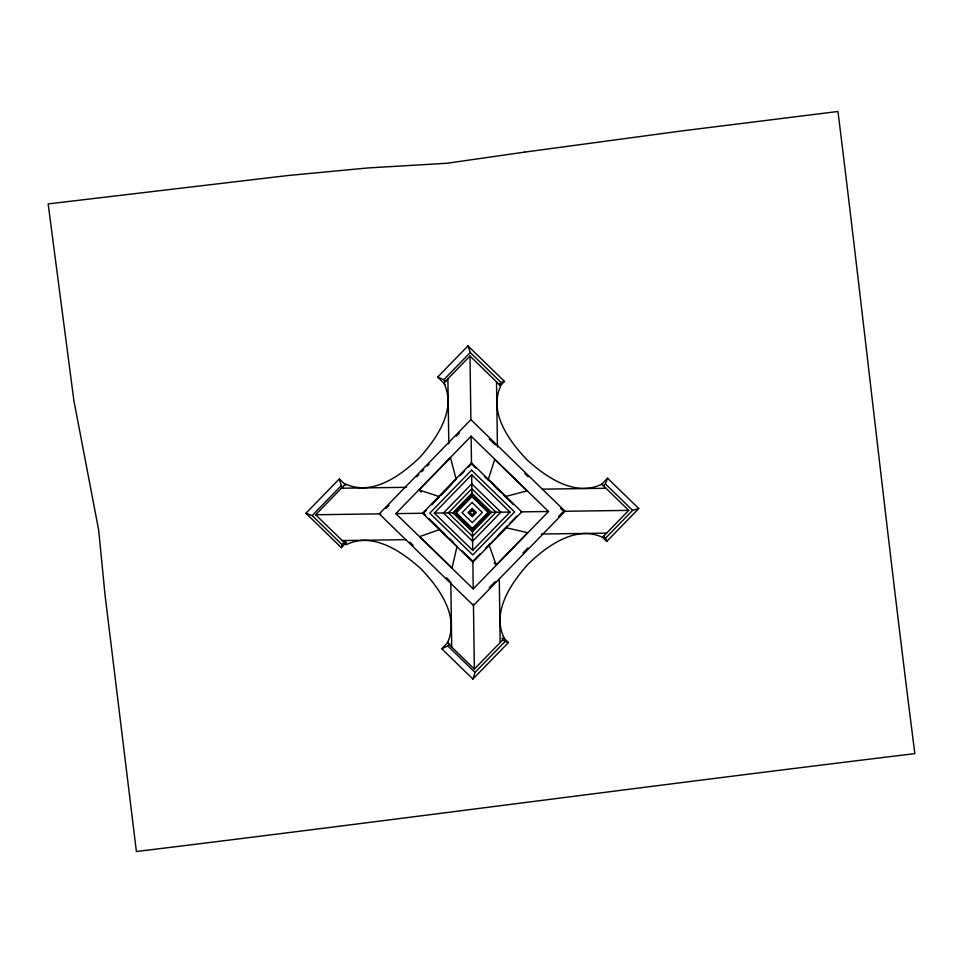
<?xml version="1.0" encoding="UTF-8"?>
<svg xmlns="http://www.w3.org/2000/svg" width="963" height="963" viewBox="0 0 963 963"><rect width="100%" height="100%" fill="white"/><g stroke="black" fill="none" stroke-linecap="round" stroke-linejoin="round"><path stroke-width="1.44" d="M345.753 485.208L339.313 478.948L305.957 513.243L341.371 547.682L342.094 544.661L345.211 541.459M472.929 679.047L475.036 672.391L505.057 641.527L508.44 642.538L472.929 679.047L441.752 648.725L448.012 642.285M603.32 486.05L605.402 483.92L607.581 478.202L638.758 508.524L606.81 541.375L602.501 537.198M445.159 384.393L437.647 377.087L467.97 345.91L504.48 381.408L500.291 385.706M437.647 377.087L443.811 379.699L470.257 352.506L467.97 345.91M305.957 513.243L312.156 515.554L341.251 485.629L339.313 478.948M315.647 514.748L345.536 484.016C372.38 496.366 400.728 475.59 419.519 457.666C436.913 438.382 456.895 409.468 443.799 382.973L469.992 356.033L500.724 385.922C488.373 412.766 509.15 441.114 527.086 459.905C546.358 477.299 575.284 497.281 601.767 484.184L628.707 510.378L602.513 537.318C575.669 524.967 547.321 545.744 528.531 563.68C511.136 582.952 491.154 611.878 504.251 638.361L474.362 669.092L447.422 642.899C459.772 616.055 438.996 587.707 421.072 568.916C401.788 551.522 372.874 531.54 346.379 544.637L315.647 514.748L380.782 513.845M499.087 384.61L501.121 382.516L504.48 381.408M341.371 547.682L346.584 542.325M470.883 419.651L379.266 513.857L473.471 605.486L565.1 511.269L470.883 419.651L469.992 356.033M386.019 508.452L389.04 505.346M416.871 476.721L418.929 474.603M421.65 471.81L423.744 469.655M427.175 466.14L429.233 464.022M456.233 436.251L459.375 433.025M395.817 513.628L471.112 436.203L548.537 511.497L473.242 588.923L395.817 513.628L423.479 513.243L426.621 510.029M419.061 490.011L450.503 457.678L456.077 479.117L439.152 496.535L419.061 490.011L421.204 492.105M431.833 504.66L439.14 497.149M441.235 494.994L451.671 484.269M460.013 475.674L464.19 471.389M468.367 467.091L471.497 463.865L471.112 436.203M434.325 513.098L471.653 474.711L510.029 512.039L472.713 550.415L434.325 513.098L456.342 512.785L472.4 528.41L472.713 550.415M456.342 512.785L471.954 496.727L471.653 474.711M472.4 528.41L488.012 512.34L510.029 512.039M473.242 588.923L472.857 561.26L480.164 553.749M485.388 548.38L489.553 544.083M497.907 535.5L507.308 525.834M509.391 523.691L516.698 516.18M496.21 565.028L527.652 532.695L506.057 527.724L489.132 545.13L496.21 565.028L494.091 562.97M489.168 587.803L492.322 584.565M493.068 583.795L495.126 581.676M522.933 553.087L527.941 547.923M558.552 516.457L562.573 512.316M601.394 484.558L607.581 478.202M441.752 648.725L447.843 645.944L449.914 643.814M606.81 541.375L605.583 538.148L632.595 510.366L638.758 508.524M341.444 488.217L406.579 487.314M542.325 489.156L605.968 488.265M520.875 511.883L548.537 511.497M628.707 510.378L563.572 511.293L560.478 508.271M541.459 534.032L606.606 533.117M342.178 540.556L405.82 539.665M470.257 352.506L501.121 382.516M605.402 483.92L632.595 510.366M443.811 379.699L445.941 381.769M603.488 536.114L605.583 538.148M489.216 438.984L491.371 441.078M492.129 441.812L495.307 444.906M524.787 473.567L528.013 476.709M471.497 463.865L475.794 468.042M484.377 476.396L488.674 480.573M494.043 485.785L500.483 492.057M503.697 495.187L513.363 504.576M471.954 496.727L488.012 512.34M423.479 513.243L425.634 515.337M428.848 518.467L444.954 534.116M449.24 538.293L453.537 542.47M462.12 550.824L472.857 561.26M409.877 542.133L413.115 545.275M446.519 577.764L449.745 580.906M503.059 637.313L508.44 642.538M501.916 638.469L505.057 641.527M341.251 485.629L343.382 487.711M447.843 645.944L475.036 672.391M312.156 515.554L342.094 544.661M496.523 381.829L497.438 446.964M499.279 578.919L500.158 642.562M473.459 603.957L474.362 669.092M450.792 581.929L451.707 647.064M447.879 378.772L448.794 443.907M457.016 546.442L452.044 568.038L419.712 536.596L439.61 529.518L457.016 546.442M494.729 459.447L488.217 479.538L505.623 496.463L527.074 490.889L494.729 459.447M471.485 462.962L422.576 513.255L472.869 562.163L521.777 511.871L471.485 462.962M471.581 470.173L429.787 513.159L472.773 554.953L514.567 511.967L471.581 470.173M471.774 483.847L443.462 512.966L472.58 541.29L500.892 512.16L471.774 483.847M471.846 488.723L448.325 512.894L472.508 536.415L496.029 512.232L471.846 488.723M471.906 493.237L452.851 512.834L472.448 531.889L491.503 512.292L471.906 493.237M471.93 494.934L454.548 512.81L472.424 530.192L489.806 512.316L471.93 494.934M472.039 502.433L462.047 512.701L472.315 522.692L482.307 512.424L472.039 502.433M472.123 508.416L468.03 512.617L472.231 516.71L476.324 512.509L472.123 508.416M472.147 510.39L470.004 512.593L472.207 514.736L474.35 512.533L472.147 510.39M524.618 152.118L446.964 163.253L367.649 167.971L287.564 175.567L48.15 203.915L73.874 400.572L98.671 530.059L104.967 594.4L136.385 851.521C395.986 819.85 655.201 785.038 914.85 753.632C887.477 539.774 864.497 325.422 837.966 111.479L681.323 130.992L524.618 152.118"/></g></svg>
